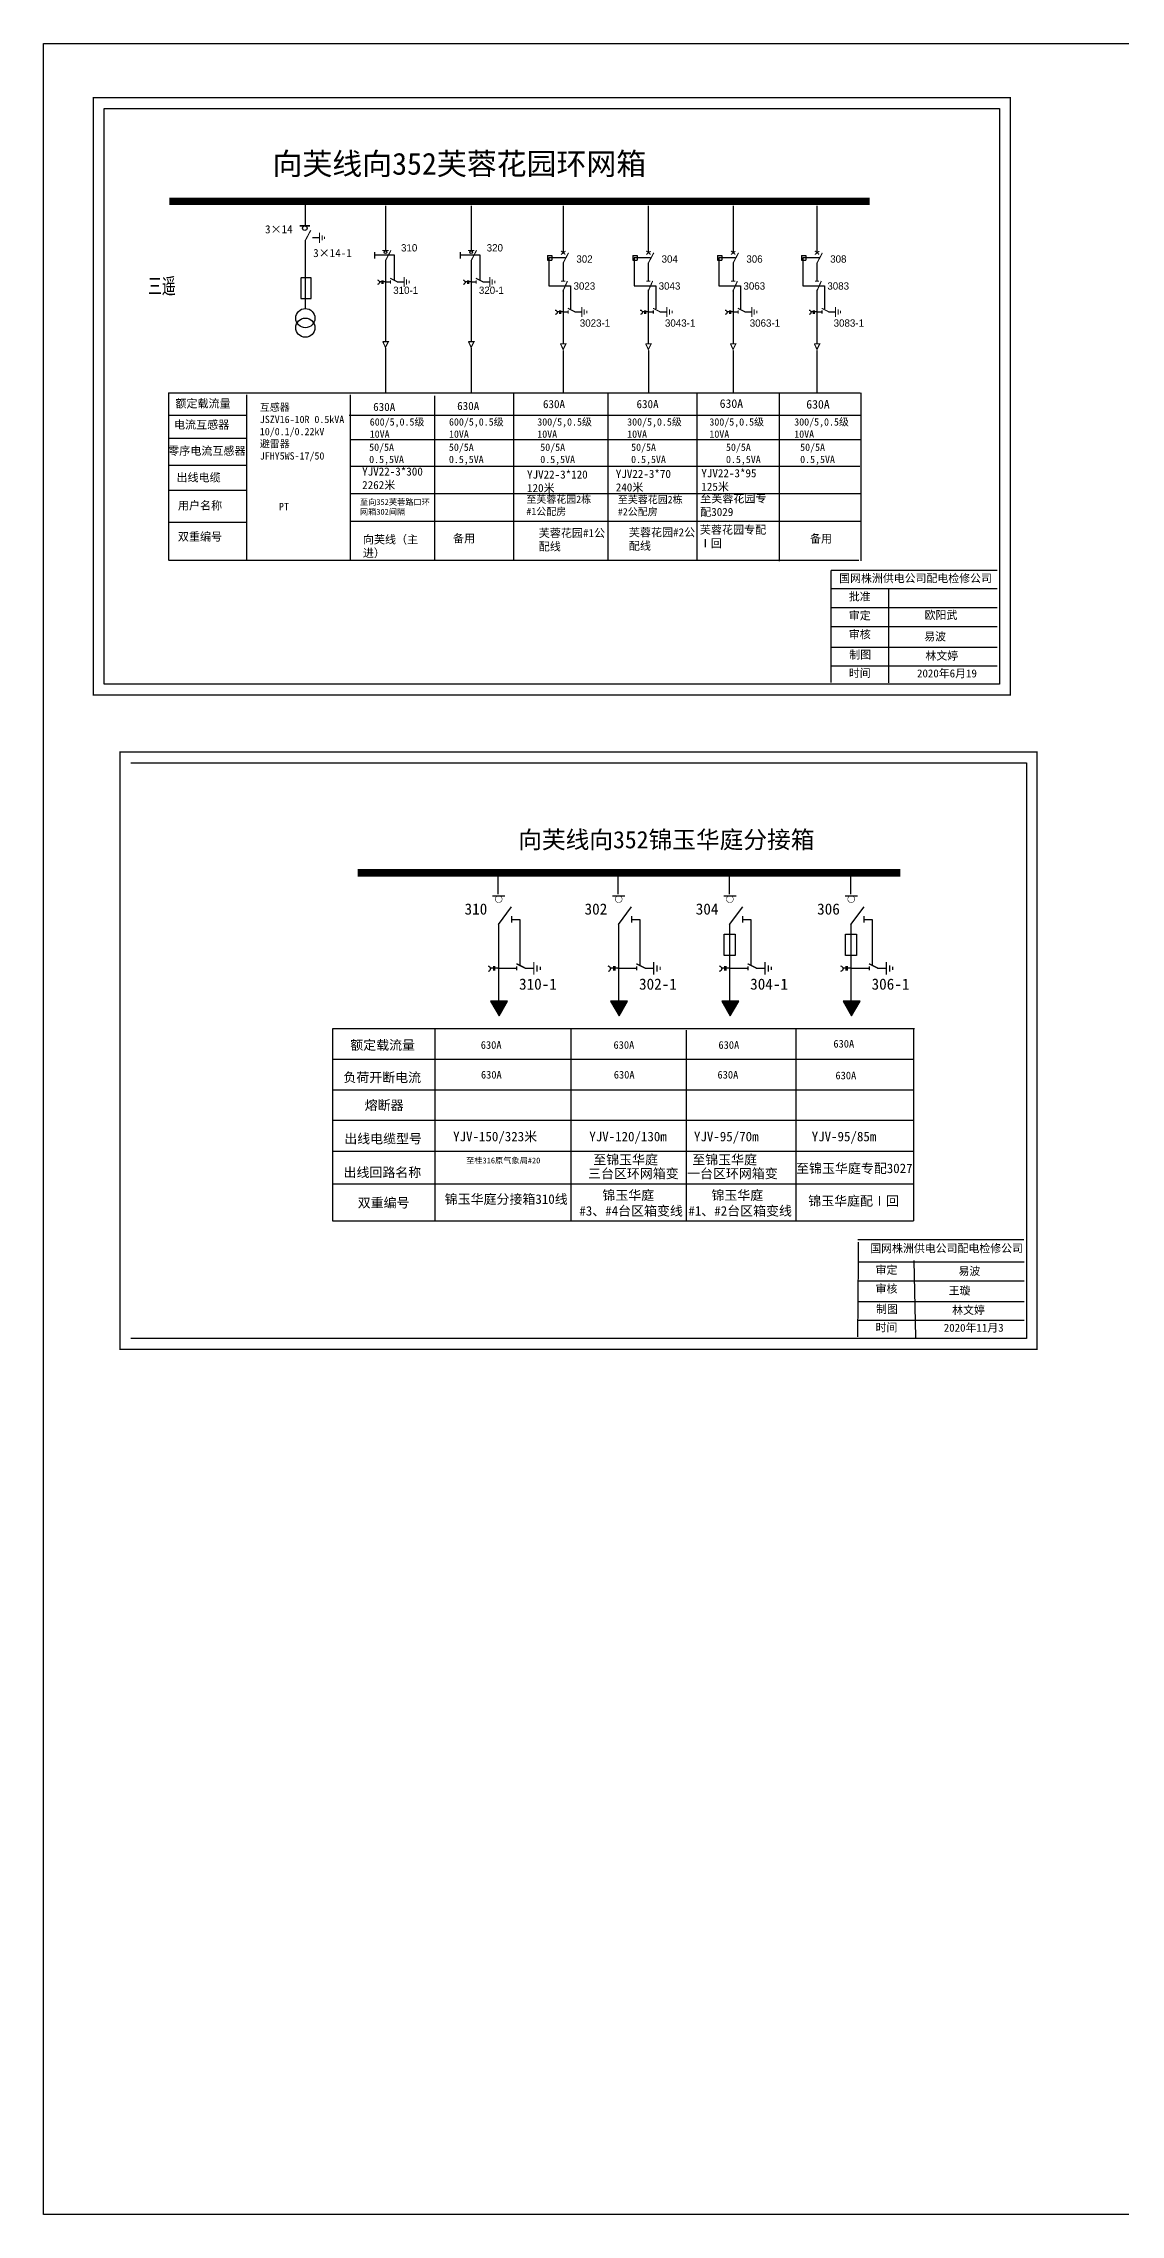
# Model space of a CAD drawing. Extents: x -706 to -286, y -185 to 112.
# Drawn here: x -705.8 to -558.4, y -184.6 to 112.4 of the extents above; entities that cross this region are included whole.
import ezdxf

# ---------------------------------------------------------------- set-up
doc = ezdxf.new("R2010")
doc.units = 0
doc.header["$LTSCALE"] = 0.774411
doc.linetypes.add('ACAD_ISO02W100', pattern=[15, 12, -3])
doc.linetypes.add('CENTER', pattern=[50.8, 31.75, -6.35, 6.35, -6.35])
doc.layers.get('0').update_dxf_attribs({"linetype": 'CONTINUOUS'})
for name, color, linetype in [('1', 7, 'CONTINUOUS'), ('2', 7, 'CONTINUOUS'), ('3', 7, 'CONTINUOUS')]:
    doc.layers.add(name, color=color, linetype=linetype)
doc.styles.add('HZ', font='simkai_0.ttf')
doc.styles.add('hztxt_txtstyle_0.00_0_0', font='simkai.ttf')
doc.styles.add('hztxt_txtstyle_1.80_0_0', font='', dxfattribs={"height": 1.8, "bigfont": 'hztxt.shx'})
doc.styles.add('hztxt_txtstyle_2.70_0_0', font='simkai.ttf', dxfattribs={"height": 2.7})
doc.styles.add('KaiTi_txtstyle_1.00_0_0', font='simkai.ttf', dxfattribs={"height": 1})
doc.styles.add('KaiTi_txtstyle_1.11_0_0', font='simkai.ttf', dxfattribs={"height": 1.109414})
doc.styles.add('SimSun_txtstyle_1.09_0_0', font='', dxfattribs={"height": 1.0944})
doc.styles.get("Standard").update_dxf_attribs({"font": '', "height": 2.5})
doc.styles.add('字体', font='', dxfattribs={"height": 2.5})
doc.styles.add('宋体', font='', dxfattribs={"width": 0.65})
doc.styles.add('宋体-方正超大字符集_txtstyle_1.00_0_0', font='SURSONG.TTF', dxfattribs={"height": 1})
doc.styles.get('hztxt_txtstyle_1.80_0_0').set_extended_font_data('hztxt')
doc.styles.get('SimSun_txtstyle_1.09_0_0').set_extended_font_data('SimSun')
doc.styles.get('Standard').set_extended_font_data('SimSun')
doc.styles.get('字体').set_extended_font_data('SimSun')
doc.styles.get('宋体').set_extended_font_data('SimSun')

# ---------------------------------------------------------------- blocks, each defined once
blk = doc.blocks.new('JD')
for points in [[(-2, 0.2), (-2, -0.2), (2, 0.2), (2, -0.2)], [(1, -1.2), (1, -0.8), (-1, -1.2), (-1, -0.8)], [(-0.5, -1.8), (-0.5, -2.2), (0.5, -1.8), (0.5, -2.2)]]:
    blk.add_trace(points)

msp = doc.modelspace()

# ---------------------------------------------------------------- hatches: boundary and pattern name
for points in [[(-643.46, -20.65), (-642.3, -18.63), (-644.63, -18.63)], [(-627.05, -20.65), (-625.88, -18.63), (-628.21, -18.63)], [(-611.83, -20.65), (-610.66, -18.63), (-613, -18.63)], [(-595.23, -20.65), (-594.06, -18.63), (-596.39, -18.63)]]:
    msp.add_hatch(color=256).paths.add_polyline_path(points)

# ---------------------------------------------------------------- linework, layer by layer
at = {"color": 0}
for p, q in [((-705.81, 112.39), (-285.81, 112.39)), ((-670, 90.78), (-670, 87.5)), ((-659.01, 90.18), (-659.01, 84.07)), ((-647.29, 90.18), (-647.29, 84.07)), ((-634.71, 90.15), (-634.71, 83.73)), ((-623.05, 90.15), (-623.05, 83.73)), ((-611.45, 90.15), (-611.45, 83.73)), ((-599.97, 90.15), (-599.97, 83.73)), ((-669.98, 85.46), (-669.98, 76.14)), ((-669, 85.83), (-668.06, 85.83)), ((-636.84, 83.39), (-636.24, 83.39)), ((-636.84, 83.39), (-636.84, 82.72)), ((-636.24, 83.39), (-636.24, 82.72)), ((-625.18, 83.39), (-624.58, 83.39)), ((-625.18, 83.39), (-625.18, 82.72)), ((-624.58, 83.39), (-624.58, 82.72)), ((-613.58, 83.39), (-612.98, 83.39)), ((-613.58, 83.39), (-613.58, 82.72)), ((-612.98, 83.39), (-612.98, 82.72)), ((-602.1, 83.39), (-601.51, 83.39)), ((-602.1, 83.39), (-602.1, 82.72)), ((-601.51, 83.39), (-601.51, 82.72)), ((-659.01, 82.71), (-659.01, 71.61)), ((-647.29, 82.71), (-647.29, 71.61)), ((-636.84, 82.72), (-636.24, 82.72)), ((-634.71, 82.37), (-634.71, 79.9)), ((-625.18, 82.72), (-624.58, 82.72)), ((-623.05, 82.37), (-623.05, 79.9)), ((-613.58, 82.72), (-612.98, 82.72)), ((-611.45, 82.37), (-611.45, 79.9)), ((-602.1, 82.72), (-601.51, 82.72)), ((-599.97, 82.37), (-599.97, 79.9)), ((-659.01, 79.76), (-658.32, 79.76)), ((-657.42, 79.78), (-656.48, 79.78)), ((-647.29, 79.76), (-646.6, 79.76)), ((-645.7, 79.78), (-644.76, 79.78)), ((-634.71, 78.66), (-634.71, 71.35)), ((-623.05, 78.66), (-623.05, 71.35)), ((-611.45, 78.66), (-611.45, 71.35)), ((-599.97, 78.66), (-599.97, 71.35)), ((-634.71, 75.66), (-634.02, 75.66)), ((-633.11, 75.68), (-632.17, 75.68)), ((-623.05, 75.66), (-622.36, 75.66)), ((-621.46, 75.68), (-620.51, 75.68)), ((-611.45, 75.66), (-610.76, 75.66)), ((-609.86, 75.68), (-608.92, 75.68)), ((-599.97, 75.66), (-599.28, 75.66)), ((-598.38, 75.68), (-597.44, 75.68)), ((-677.94, 61.51), (-688.64, 61.51)), ((-677.98, 58.36), (-688.68, 58.36)), ((-677.98, 54.64), (-688.68, 54.64)), ((-678.02, 51.25), (-688.72, 51.25)), ((-677.98, 46.84), (-688.68, 46.84))]:
    msp.add_line(p, q, dxfattribs=at)
for p, q in [((-705.81, -184.61), (-705.81, 112.39)), ((-643.58, -4.01), (-643.58, -0.55)), ((-627.16, -4.01), (-627.16, -0.55)), ((-611.94, -4.01), (-611.94, -0.55)), ((-595.34, -4.01), (-595.34, -0.55)), ((-644.35, -4.2), (-642.66, -4.2)), ((-627.93, -4.2), (-626.25, -4.2)), ((-612.72, -4.2), (-611.03, -4.2)), ((-596.12, -4.2), (-594.43, -4.2)), ((-643.55, -8.1), (-643.55, -19.56)), ((-641.78, -6.98), (-641.78, -7.86)), ((-641.76, -7.43), (-640.64, -7.43)), ((-640.64, -7.43), (-640.64, -13.73)), ((-627.13, -8.1), (-627.13, -19.56)), ((-625.36, -6.98), (-625.36, -7.86)), ((-625.34, -7.43), (-624.22, -7.43)), ((-624.22, -7.43), (-624.22, -13.73)), ((-611.92, -8.1), (-611.92, -19.56)), ((-610.15, -6.98), (-610.15, -7.86)), ((-610.13, -7.43), (-609, -7.43)), ((-609, -7.43), (-609, -13.73)), ((-595.32, -8.1), (-595.32, -19.56)), ((-593.54, -6.98), (-593.54, -7.86)), ((-593.52, -7.43), (-592.4, -7.43)), ((-592.4, -7.43), (-592.4, -13.73)), ((-643.62, -14.13), (-641.05, -14.13)), ((-639.91, -14.1), (-638.73, -14.1)), ((-627.2, -14.13), (-624.63, -14.13)), ((-623.49, -14.1), (-622.31, -14.1)), ((-611.98, -14.13), (-609.41, -14.13)), ((-608.28, -14.1), (-607.1, -14.1)), ((-595.38, -14.13), (-592.81, -14.13)), ((-591.67, -14.1), (-590.49, -14.1)), ((-666.26, -22.38), (-666.26, -48.67)), ((-652.24, -22.38), (-652.24, -48.67)), ((-633.63, -22.38), (-633.63, -48.67)), ((-617.86, -22.61), (-617.86, -48.67)), ((-602.88, -22.39), (-602.88, -48.67)), ((-586.74, -22.39), (-586.74, -48.67)), ((-285.81, -184.61), (-705.81, -184.61))]:
    msp.add_line(p, q)
at = {"color": 0, "linetype": 'ACAD_ISO02W100'}
for p, q in [((-634.41, 83.04), (-636.65, 83.04)), ((-636.65, 83.04), (-636.65, 79.23)), ((-622.75, 83.04), (-624.99, 83.04)), ((-624.99, 83.04), (-624.99, 79.23)), ((-611.15, 83.04), (-613.39, 83.04)), ((-613.39, 83.04), (-613.39, 79.23)), ((-599.67, 83.04), (-601.91, 83.04)), ((-601.91, 83.04), (-601.91, 79.23)), ((-636.65, 79.23), (-633.69, 79.23)), ((-633.69, 79.23), (-633.69, 76.09)), ((-624.99, 79.23), (-622.03, 79.23)), ((-622.03, 79.23), (-622.03, 76.09)), ((-613.39, 79.23), (-610.44, 79.23)), ((-610.44, 79.23), (-610.44, 76.09)), ((-601.91, 79.23), (-598.96, 79.23)), ((-598.96, 79.23), (-598.96, 76.09))]:
    msp.add_line(p, q, dxfattribs=at)
at = {"color": 0, "linetype": 'CENTER'}
for p, q in [((-659.01, 70.71), (-659.01, 64.57)), ((-647.29, 70.71), (-647.29, 64.57)), ((-634.7, 70.37), (-634.7, 64.61)), ((-623.04, 70.37), (-623.04, 64.61)), ((-611.45, 70.37), (-611.45, 64.61)), ((-599.97, 70.37), (-599.97, 64.61))]:
    msp.add_line(p, q, dxfattribs=at)
at = {"color": 0, "linetype": 'Continuous'}
for p, q in [((-688.71, 64.59), (-594.04, 64.59)), ((-688.66, 41.64), (-688.66, 64.59)), ((-678.04, 64.34), (-678.04, 41.65)), ((-663.83, 64.34), (-663.83, 41.65)), ((-652.31, 64.19), (-652.31, 41.66)), ((-641.48, 64.54), (-641.48, 41.65)), ((-628.59, 64.54), (-628.59, 41.65)), ((-616.39, 64.53), (-616.39, 41.63)), ((-605.12, 64.45), (-605.12, 41.56)), ((-593.99, 64.57), (-593.99, 41.63)), ((-664, 61.52), (-594.01, 61.52)), ((-663.83, 58.23), (-593.99, 58.23)), ((-663.83, 54.55), (-594.1, 54.55)), ((-663.83, 50.82), (-593.91, 50.82)), ((-663.83, 47.02), (-594.01, 47.02)), ((-594.25, 41.64), (-688.59, 41.64)), ((-598.05, 37.84), (-575.3, 37.84)), ((-590.16, 37.84), (-590.16, 24.9)), ((-598.05, 35.24), (-575.3, 35.24)), ((-598.05, 32.65), (-575.3, 32.65)), ((-598.05, 29.82), (-575.3, 29.82)), ((-598.05, 27.23), (-575.3, 27.23)), ((-594.39, -54.27), (-571.64, -54.27)), ((-586.73, -54.1), (-586.49, -64.61)), ((-594.39, -56.86), (-571.64, -56.86)), ((-594.39, -59.69), (-571.64, -59.69)), ((-594.39, -62.28), (-571.64, -62.28))]:
    msp.add_line(p, q, dxfattribs=at)
at = {"linetype": 'Continuous'}
for p, q in [((-666.2, -22.37), (-586.62, -22.37)), ((-666.26, -26.56), (-651.33, -26.56)), ((-651.33, -26.56), (-586.74, -26.56)), ((-666.26, -30.74), (-639.75, -30.74)), ((-639.93, -30.74), (-586.74, -30.74)), ((-666.26, -34.92), (-586.74, -34.92)), ((-666.26, -39.15), (-586.74, -39.15)), ((-666.26, -43.61), (-586.74, -43.61)), ((-666.26, -48.67), (-586.74, -48.67))]:
    msp.add_line(p, q, dxfattribs=at)
at = {"color": 0, "linetype": 'Continuous', "const_width": 0.182}
for points in [[(-698.99, 104.97), (-573.51, 104.97), (-573.51, 23.26), (-698.99, 23.26)], [(-695.33, 15.45), (-569.85, 15.45), (-569.85, -66.25), (-695.33, -66.25)]]:
    msp.add_lwpolyline(points, close=True, dxfattribs=at)
at = {"color": 0, "linetype": 'Continuous'}
msp.add_lwpolyline([(-697.52, 103.49), (-574.99, 103.49), (-574.99, 24.74), (-697.52, 24.74)], close=True, dxfattribs=at)
at = {"color": 0}
for points, const_width in [([(-688.59, 90.78), (-592.74, 90.78)], 0.998), ([(-670.75, 87.45), (-669.35, 87.45)], 0.238), ([(-669.98, 85.42), (-669.23, 86.84)], 0.15), ([(-659.45, 84.05), (-658.57, 84.05)], 0.15), ([(-659.01, 82.67), (-658.26, 84.09)], 0.15), ([(-647.74, 84.05), (-646.85, 84.05)], 0.15), ([(-647.29, 82.67), (-646.55, 84.09)], 0.15), ([(-634.99, 83.51), (-634.38, 83.97)], 0.15), ([(-634.99, 84.01), (-634.4, 83.52)], 0.15), ([(-634.71, 82.33), (-633.96, 83.75)], 0.15), ([(-623.33, 83.51), (-622.73, 83.97)], 0.15), ([(-623.33, 84.01), (-622.74, 83.52)], 0.15), ([(-623.05, 82.33), (-622.3, 83.75)], 0.15), ([(-611.73, 84.01), (-611.14, 83.52)], 0.15), ([(-611.74, 83.51), (-611.13, 83.97)], 0.15), ([(-611.45, 82.33), (-610.7, 83.75)], 0.15), ([(-600.25, 84.01), (-599.67, 83.52)], 0.15), ([(-600.26, 83.51), (-599.65, 83.97)], 0.15), ([(-599.97, 82.33), (-599.23, 83.75)], 0.15), ([(-658.36, 80.26), (-657.36, 79.76)], 0.15), ([(-646.64, 80.26), (-645.64, 79.76)], 0.15), ([(-658.32, 79.99), (-658.32, 79.53)], 0.15), ([(-646.6, 79.99), (-646.6, 79.53)], 0.15), ([(-634.98, 79.86), (-634.42, 79.86)], 0.15), ([(-634.74, 78.47), (-634.11, 79.89)], 0.15), ([(-623.32, 79.86), (-622.76, 79.86)], 0.15), ([(-623.08, 78.47), (-622.45, 79.89)], 0.15), ([(-611.72, 79.86), (-611.16, 79.86)], 0.15), ([(-611.48, 78.47), (-610.85, 79.89)], 0.15), ([(-600.24, 79.86), (-599.69, 79.86)], 0.15), ([(-600, 78.47), (-599.37, 79.89)], 0.15), ([(-634.05, 76.16), (-633.06, 75.66)], 0.15), ([(-634.02, 75.89), (-634.02, 75.43)], 0.15), ([(-622.4, 76.16), (-621.4, 75.66)], 0.15), ([(-622.36, 75.89), (-622.36, 75.43)], 0.15), ([(-610.8, 76.16), (-609.8, 75.66)], 0.15), ([(-610.76, 75.89), (-610.76, 75.43)], 0.15), ([(-599.32, 76.16), (-598.32, 75.66)], 0.15), ([(-599.28, 75.89), (-599.28, 75.43)], 0.15), ([(-659.38, 71.59), (-658.62, 71.59), (-659.01, 70.81), (-659.37, 71.6)], 0.15), ([(-647.66, 71.59), (-646.9, 71.59), (-647.29, 70.81), (-647.65, 71.6)], 0.15), ([(-635.07, 71.31), (-634.31, 71.31), (-634.7, 70.53), (-635.07, 71.32)], 0.15), ([(-623.42, 71.31), (-622.65, 71.31), (-623.04, 70.53), (-623.41, 71.32)], 0.15), ([(-611.82, 71.31), (-611.06, 71.31), (-611.45, 70.53), (-611.81, 71.32)], 0.15), ([(-600.34, 71.31), (-599.58, 71.31), (-599.97, 70.53), (-600.33, 71.32)], 0.15)]:
    msp.add_lwpolyline(points, dxfattribs=dict(at, const_width=const_width))
for points in [[(-660.52, 83.83), (-660.52, 82.99)], [(-648.8, 83.83), (-648.8, 82.99)], [(-670.57, 80.3), (-670.57, 77.5), (-669.19, 77.5), (-669.19, 80.33), (-670.57, 80.33)], [(-659.52, 79.77), (-659.83, 79.77)], [(-659.52, 79.98), (-659.52, 79.52)], [(-659.38, 79.98), (-659.38, 79.52)], [(-659.01, 79.77), (-659.38, 79.77)], [(-647.8, 79.77), (-648.11, 79.77)], [(-647.8, 79.98), (-647.8, 79.52)], [(-647.66, 79.98), (-647.66, 79.52)], [(-647.3, 79.77), (-647.66, 79.77)], [(-635.21, 75.66), (-635.53, 75.66)], [(-635.21, 75.87), (-635.21, 75.42)], [(-635.07, 75.87), (-635.07, 75.42)], [(-634.71, 75.66), (-635.07, 75.66)], [(-623.55, 75.66), (-623.87, 75.66)], [(-623.55, 75.87), (-623.55, 75.42)], [(-623.41, 75.87), (-623.41, 75.42)], [(-623.05, 75.66), (-623.41, 75.66)], [(-611.95, 75.66), (-612.27, 75.66)], [(-611.95, 75.87), (-611.95, 75.42)], [(-611.81, 75.87), (-611.81, 75.42)], [(-611.45, 75.66), (-611.81, 75.66)], [(-600.48, 75.66), (-600.79, 75.66)], [(-600.48, 75.87), (-600.48, 75.42)], [(-600.34, 75.87), (-600.34, 75.42)], [(-599.98, 75.66), (-600.34, 75.66)]]:
    msp.add_lwpolyline(points, dxfattribs=at)
at = {"color": 0, "linetype": 'ACAD_ISO02W100'}
for points in [[(-657.79, 80), (-657.79, 83.41), (-660.52, 83.41)], [(-646.07, 80), (-646.07, 83.41), (-648.8, 83.41)]]:
    msp.add_lwpolyline(points, dxfattribs=at)
at = {"color": 0}
for points in [[(-660.1, 80.03, -0.877934), (-660.09, 79.42)], [(-648.38, 80.03, -0.877934), (-648.37, 79.42)], [(-635.79, 75.92, -0.877934), (-635.78, 75.31)], [(-624.14, 75.92, -0.877934), (-624.12, 75.31)], [(-612.54, 75.92, -0.877934), (-612.53, 75.31)], [(-601.06, 75.92, -0.877934), (-601.05, 75.31)]]:
    msp.add_lwpolyline(points, format="xyb", dxfattribs=at)
at = {"color": 0, "linetype": 'Continuous', "const_width": 0.182}
for points in [[(-598.05, 40.31), (-598.07, 24.95)], [(-598.05, 40.31), (-575.3, 40.31)], [(-594.29, -51.59), (-594.4, -64.57)], [(-594.39, -51.25), (-571.64, -51.25)]]:
    msp.add_lwpolyline(points, dxfattribs=at)
at = {"color": 0, "linetype": 'Continuous'}
msp.add_lwpolyline([(-693.85, 13.98), (-571.32, 13.98), (-571.32, -64.77), (-693.85, -64.77)], dxfattribs=at)
for points, const_width in [([(-662.83, -1.06), (-588.55, -1.06)], 1.03), ([(-644.35, -4.2), (-642.66, -4.2)], 0.144), ([(-627.93, -4.2), (-626.25, -4.2)], 0.144), ([(-612.72, -4.2), (-611.03, -4.2)], 0.144), ([(-596.12, -4.2), (-594.43, -4.2)], 0.144), ([(-641.09, -13.5), (-639.84, -14.13)], 0.188), ([(-641.05, -13.84), (-641.05, -14.42)], 0.188), ([(-624.68, -13.5), (-623.42, -14.13)], 0.188), ([(-624.63, -13.84), (-624.63, -14.42)], 0.188), ([(-609.46, -13.5), (-608.21, -14.13)], 0.188), ([(-609.41, -13.84), (-609.41, -14.42)], 0.188), ([(-592.86, -13.5), (-591.6, -14.13)], 0.188), ([(-592.81, -13.84), (-592.81, -14.42)], 0.188)]:
    msp.add_lwpolyline(points, dxfattribs=dict(const_width=const_width))
at = {"const_width": 0.0718}
for points in [[(-643.98, -4.67, 1), (-643.05, -4.67, 1)], [(-627.56, -4.67, 1), (-626.63, -4.67, 1)], [(-612.35, -4.67, 1), (-611.42, -4.67, 1)], [(-595.75, -4.67, 1), (-594.81, -4.67, 1)]]:
    msp.add_lwpolyline(points, format="xyb", close=True, dxfattribs=at)
for points in [[(-612.69, -9.46), (-611.17, -9.46), (-611.17, -12.39), (-612.69, -12.39)], [(-596.06, -9.46), (-594.55, -9.46), (-594.55, -12.39), (-596.06, -12.39)], [(-643.46, -20.65), (-642.3, -18.63), (-644.63, -18.63)], [(-627.05, -20.65), (-625.88, -18.63), (-628.21, -18.63)], [(-611.83, -20.65), (-610.66, -18.63), (-613, -18.63)], [(-595.23, -20.65), (-594.06, -18.63), (-596.39, -18.63)]]:
    msp.add_lwpolyline(points, close=True)
for points in [[(-644.98, -13.8, -0.877934), (-644.97, -14.56)], [(-628.56, -13.8, -0.877934), (-628.55, -14.56)], [(-613.35, -13.8, -0.877934), (-613.33, -14.56)], [(-596.74, -13.8, -0.877934), (-596.73, -14.56)]]:
    msp.add_lwpolyline(points, format="xyb")
for points in [[(-644.25, -14.12), (-644.64, -14.12)], [(-644.25, -13.85), (-644.25, -14.43)], [(-644.07, -13.85), (-644.07, -14.43)], [(-643.62, -14.12), (-644.07, -14.12)], [(-627.83, -14.12), (-628.23, -14.12)], [(-627.83, -13.85), (-627.83, -14.43)], [(-627.65, -13.85), (-627.65, -14.43)], [(-627.2, -14.12), (-627.65, -14.12)], [(-612.61, -14.12), (-613.01, -14.12)], [(-612.61, -13.85), (-612.61, -14.43)], [(-612.44, -13.85), (-612.44, -14.43)], [(-611.98, -14.12), (-612.44, -14.12)], [(-596.01, -14.12), (-596.41, -14.12)], [(-596.01, -13.85), (-596.01, -14.43)], [(-595.83, -13.85), (-595.83, -14.43)], [(-595.38, -14.12), (-595.83, -14.12)]]:
    msp.add_lwpolyline(points)
at = {"color": 0}
for centre, radius in [((-670.05, 87.12), 0.305), ((-659.01, 83.84), 0.192), ((-647.29, 83.84), 0.192)]:
    msp.add_circle(centre, radius, dxfattribs=at)
at = {"layer": '1'}
for points in [[(-644.98, -13.79, -0.877934), (-644.97, -14.55)], [(-628.57, -13.79, -0.877934), (-628.55, -14.55)], [(-613.35, -13.79, -0.877934), (-613.33, -14.55)], [(-596.75, -13.79, -0.877934), (-596.73, -14.55)]]:
    msp.add_lwpolyline(points, format="xyb", dxfattribs=at)
at = {"layer": '2'}
for p, q in [((-643.56, -8.12), (-641.75, -5.7)), ((-627.14, -8.12), (-625.33, -5.7)), ((-611.93, -8.12), (-610.11, -5.7)), ((-595.32, -8.12), (-593.51, -5.7))]:
    msp.add_line(p, q, dxfattribs=at)
at = {"layer": '2', "color": 0}
for centre in [(-669.97, 74.81), (-669.97, 73.5)]:
    msp.add_circle(centre, 1.31, dxfattribs=at)

# ---------------------------------------------------------------- block references
at = {"color": 0, "xscale": 0.3494655254594932, "yscale": 0.3494655254594932, "zscale": 0.3494655254595134, "rotation": 90}
for p in [(-668.04, 85.8), (-656.47, 79.75), (-644.75, 79.75), (-632.16, 75.65), (-620.5, 75.65), (-608.9, 75.65), (-597.43, 75.65)]:
    msp.add_blockref('JD', p, dxfattribs=at)
at = {"xscale": 0.438941511784416, "yscale": 0.438941511784416, "zscale": 0.4389415118622388, "rotation": 90}
for p in [(-638.71, -14.14), (-622.3, -14.14), (-607.08, -14.14), (-590.48, -14.14)]:
    msp.add_blockref('JD', p, dxfattribs=at)

# ---------------------------------------------------------------- texts
at = {"color": 0, "linetype": 'Continuous', "style": 'hztxt_txtstyle_2.70_0_0'}
for s, p in [('3×14', (-675.49, 86.41)), ('3×14-1', (-668.9, 83.16))]:
    msp.add_text(s, height=1.109, dxfattribs=at).set_placement(p)
at = {"color": 0, "style": 'hztxt_txtstyle_1.80_0_0'}
for s, p in [('310', (-656.88, 83.93)), ('320', (-645.16, 83.93)), ('302', (-632.89, 82.4)), ('304', (-621.23, 82.4)), ('306', (-609.63, 82.4)), ('308', (-598.16, 82.4)), ('310-1', (-657.95, 78.12)), ('320-1', (-646.23, 78.12)), ('3023', (-633.28, 78.71)), ('3043', (-621.63, 78.71)), ('3063', (-610.03, 78.71)), ('3083', (-598.55, 78.71)), ('3023-1', (-632.42, 73.64)), ('3043-1', (-620.77, 73.64)), ('3063-1', (-609.17, 73.64)), ('3083-1', (-597.69, 73.64))]:
    msp.add_text(s, height=0.998, dxfattribs=at).set_placement(p)
at = {"style": 'HZ'}
for s, height, p in [('向芙线向352锦玉华庭分接箱', 2.3786, (-640.85, 2.28)), ('额定载流量', 1.299, (-663.83, -25.27)), ('负荷开断电流', 1.299, (-664.77, -29.7)), ('熔断器', 1.299, (-661.85, -33.5)), ('出线电缆型号', 1.299, (-664.65, -38.08)), ('YJV-150/323米', 1.2986, (-649.75, -37.79)), ('YJV-120/130m', 1.2986, (-631.12, -37.79)), ('YJV-95/70m', 1.299, (-616.8, -37.79)), ('YJV-95/85m', 1.299, (-600.69, -37.79)), ('出线回路名称', 1.299, (-664.75, -42.69)), ('三台区环网箱变', 1.299, (-631.29, -42.85)), ('至锦玉华庭', 1.299, (-630.58, -40.95)), ('一台区环网箱变', 1.299, (-617.74, -42.85)), ('至锦玉华庭', 1.299, (-617.03, -40.95)), ('至锦玉华庭专配3027', 1.2986, (-602.82, -42.14)), ('锦玉华庭', 1.299, (-629.33, -45.82)), ('锦玉华庭', 1.299, (-614.41, -45.82)), ('双重编号', 1.299, (-662.81, -46.85)), ('锦玉华庭分接箱310线', 1.2986, (-650.9, -46.35)), ('#3、#4台区箱变线', 1.299, (-632.48, -47.96)), ('#1、#2台区箱变线', 1.299, (-617.56, -47.96)), ('锦玉华庭配Ⅰ回', 1.299, (-601.16, -46.59))]:
    msp.add_text(s, height=height, dxfattribs=at).set_placement(p)
for s, height, p in [('310', 1.523, (-648.19, -6.78)), ('302', 1.523, (-631.77, -6.78)), ('304', 1.523, (-616.56, -6.78)), ('306', 1.523, (-599.95, -6.78)), ('310-1', 1.523, (-640.74, -17.05)), ('302-1', 1.523, (-624.32, -17.05)), ('304-1', 1.523, (-609.11, -17.05)), ('306-1', 1.523, (-592.5, -17.05)), ('630A', 1.045, (-645.97, -25.14)), ('630A', 1.045, (-627.81, -25.14)), ('630A', 1.045, (-613.45, -25.14)), ('630A', 1.045, (-597.72, -24.97)), ('630A', 1.045, (-645.95, -29.21)), ('630A', 1.045, (-627.77, -29.21)), ('630A', 1.045, (-613.58, -29.21)), ('630A', 1.045, (-597.44, -29.31))]:
    msp.add_text(s, height=height).set_placement(p)
at = {"color": 0, "linetype": 'Continuous', "attachment_point": 1}
for s, insert, char_height, width, style in [('向芙线向352芙蓉花园环网箱', (-674.47, 97.43), 3, 90.5642, '字体'), ('{\\fSimSun|b0|i0|c134|p2;额定载流量}', (-687.76, 63.68), 1.1094, 17.8852, 'hztxt_txtstyle_2.70_0_0'), ('\\A1;{\\fSimSun|b0|i0|c134|p2;互感器\\PJSZV16-10R 0.5kVA\\P10/0.1/0.22kV\\P避雷器\\PJFHY5WS-17/50}', (-676.2, 63.12), 0.9985, 18.4113, 'hztxt_txtstyle_2.70_0_0'), ('{\\fSimSun|b0|i0|c134|p2;630A}', (-660.69, 63.22), 1.1094, 17.8852, 'hztxt_txtstyle_2.70_0_0'), ('{\\fSimSun|b0|i0|c134|p2;630A}', (-649.2, 63.35), 1.1094, 17.8852, 'hztxt_txtstyle_2.70_0_0'), ('{\\fSimSun|b0|i0|c134|p2;630A}', (-637.46, 63.61), 1.1094, 17.8852, 'hztxt_txtstyle_2.70_0_0'), ('{\\fSimSun|b0|i0|c134|p2;630A}', (-624.66, 63.61), 1.1094, 17.8852, 'hztxt_txtstyle_2.70_0_0'), ('{\\fSimSun|b0|i0|c134|p2;630A}', (-613.28, 63.71), 1.1757, 9.454, 'hztxt_txtstyle_0.00_0_0'), ('{\\fSimSun|b0|i0|c134|p2;630A}', (-601.43, 63.61), 1.1757, 9.454, 'hztxt_txtstyle_0.00_0_0'), ('{\\fSimSun|b0|i0|c134|p2;电流互感器}', (-687.95, 60.79), 1.1094, 17.8852, 'hztxt_txtstyle_2.70_0_0'), ('\\A1;{\\fSimSun|b0|i0|c134|p2;600/5,0.5级\\P10VA}', (-661.16, 61.11), 0.9985, 18.4113, 'hztxt_txtstyle_2.70_0_0'), ('\\A1;{\\fSimSun|b0|i0|c134|p2;600/5,0.5级\\P10VA}', (-650.32, 61.11), 0.9985, 18.4113, 'hztxt_txtstyle_2.70_0_0'), ('\\A1;{\\fSimSun|b0|i0|c134|p2;300/5,0.5级\\P10VA}', (-638.24, 61.11), 0.9985, 18.4113, 'hztxt_txtstyle_2.70_0_0'), ('\\A1;{\\fSimSun|b0|i0|c134|p2;300/5,0.5级\\P10VA}', (-625.94, 61.11), 0.9985, 18.4113, 'hztxt_txtstyle_2.70_0_0'), ('\\A1;{\\fSimSun|b0|i0|c134|p2;300/5,0.5级\\P10VA}', (-614.69, 61.11), 0.9985, 18.4113, 'hztxt_txtstyle_2.70_0_0'), ('\\A1;{\\fSimSun|b0|i0|c134|p2;300/5,0.5级\\P10VA}', (-603.08, 61.11), 0.9985, 18.4113, 'hztxt_txtstyle_2.70_0_0'), ('{\\fSimSun|b0|i0|c134|p2;零序电流互感器}', (-688.74, 57.21), 1.1094, 17.8852, 'hztxt_txtstyle_2.70_0_0'), ('{\\fSimSun|b0|i0|c134|p2;50/5A\\P0.5,5VA}', (-661.24, 57.65), 0.9985, 17.8852, 'hztxt_txtstyle_2.70_0_0'), ('{\\fSimSun|b0|i0|c134|p2;50/5A\\P0.5,5VA}', (-650.33, 57.65), 0.9985, 17.8852, 'hztxt_txtstyle_2.70_0_0'), ('{\\fSimSun|b0|i0|c134|p2;50/5A\\P0.5,5VA}', (-637.83, 57.65), 0.9985, 17.8852, 'hztxt_txtstyle_2.70_0_0'), ('{\\fSimSun|b0|i0|c134|p2;50/5A\\P0.5,5VA}', (-625.4, 57.65), 0.9985, 17.8852, 'hztxt_txtstyle_2.70_0_0'), ('{\\fSimSun|b0|i0|c134|p2;50/5A\\P0.5,5VA}', (-612.42, 57.65), 0.9985, 17.8852, 'hztxt_txtstyle_2.70_0_0'), ('{\\fSimSun|b0|i0|c134|p2;50/5A\\P0.5,5VA}', (-602.27, 57.65), 0.9985, 17.8852, 'hztxt_txtstyle_2.70_0_0'), ('{\\fSimSun|b0|i0|c134|p2;出线电缆}', (-687.61, 53.57), 1.1094, 17.8852, 'hztxt_txtstyle_2.70_0_0'), ('{\\fSimSun|b0|i0|c134|p2;YJV22-3*300\\P2262米}', (-662.2, 54.38), 1.1094, 17.8852, 'hztxt_txtstyle_2.70_0_0'), ('{\\fSimSun|b0|i0|c134|p2;YJV22-3*95\\P125米}', (-615.79, 54.15), 1.1094, 17.8852, 'hztxt_txtstyle_2.70_0_0'), ('{\\fSimSun|b0|i0|c134|p2;至芙蓉花园专配3029}', (-615.95, 50.7), 1.1094, 9.6036, 'hztxt_txtstyle_2.70_0_0'), ('{\\fSimSun|b0|i0|c134|p2;用户名称}', (-687.41, 49.73), 1.1094, 17.8852, 'hztxt_txtstyle_2.70_0_0'), ('{\\fSimSun|b0|i0|c134|p2;PT}', (-673.59, 49.53), 1.0024, 7.7986, 'hztxt_txtstyle_0.00_0_0'), ('{\\fSimSun|b0|i0|c134|p2;至向352芙蓉路口环网箱302间隔}', (-662.5, 50.05), 0.8, 9.6036, 'hztxt_txtstyle_2.70_0_0'), ('{\\fSimSun|b0|i0|c134|p2;双重编号}', (-687.41, 45.47), 1.1094, 17.8852, 'hztxt_txtstyle_2.70_0_0'), ('{\\fSimSun|b0|i0|c134|p2;向芙线（主进）}', (-662.11, 45.08), 1.1094, 9.6036, 'hztxt_txtstyle_2.70_0_0'), ('{\\fSimSun|b0|i0|c134|p2;备用}', (-649.77, 45.22), 1.1094, 9.6036, 'hztxt_txtstyle_2.70_0_0'), ('{\\fSimSun|b0|i0|c134|p2;芙蓉花园专配Ⅰ回}', (-616, 46.42), 1.1094, 9.6036, 'hztxt_txtstyle_2.70_0_0'), ('{\\fSimSun|b0|i0|c134|p2;备用}', (-600.93, 45.2), 1.1094, 9.6036, 'hztxt_txtstyle_2.70_0_0'), ('国网株洲供电公司配电检修公司', (-596.93, 39.77), 1.0944, 29.9201, '字体'), ('{\\fKaiTi_GB2312|b0|i0|c134|p49;批准}', (-595.61, 37.27), 1.0944, 8.5588, '字体'), ('\\f\uffbfﾬￌﾣﾤ_GB2312|b0|i0|c134|p49;审定', (-595.61, 34.67), 1.0944, 8.5588, '字体'), ('欧阳武', (-585.24, 34.74), 1.094, 8.5588, '字体'), ('\\f\uffbfﾬￌﾣﾤ_GB2312|b0|i0|c134|p49;审核', (-595.61, 32.1), 1.0944, 8.5588, '字体'), ('易波', (-585.3, 31.8), 1.094, 8.5588, '字体'), ('\\f\uffbfﾬￌﾣﾤ_GB2312|b0|i0|c134|p49;制图', (-595.55, 29.32), 1.0944, 8.5588, '字体'), ('\\f\uffbfﾬￌﾣﾤ_GB2312|b0|i0|c134|p49;时间', (-595.61, 26.81), 1.0944, 8.5588, '字体'), ('{\\fSimSun|b0|i0|c134|p2;至桂316原气象局#20}', (-647.97, -40.02), 0.8, 9.6036, 'hztxt_txtstyle_2.70_0_0'), ('国网株洲供电公司配电检修公司', (-592.68, -51.89), 1.0944, 29.9201, '字体'), ('\\f\uffbfﾬￌﾣﾤ_GB2312|b0|i0|c134|p49;审定', (-591.95, -54.84), 1.0944, 8.5588, '字体'), ('易波', (-580.61, -55), 1.094, 8.5588, '字体'), ('\\f\uffbfﾬￌﾣﾤ_GB2312|b0|i0|c134|p49;审核', (-591.95, -57.42), 1.0944, 8.5588, '字体'), ('王璇', (-581.95, -57.66), 1.094, 8.5588, '字体'), ('\\f\uffbfﾬￌﾣﾤ_GB2312|b0|i0|c134|p49;制图', (-591.89, -60.2), 1.0944, 8.5588, '字体'), ('林文婷', (-581.47, -60.34), 1.094, 8.5588, '字体'), ('\\f\uffbfﾬￌﾣﾤ_GB2312|b0|i0|c134|p49;时间', (-591.95, -62.71), 1.0944, 8.5588, '字体'), ('2020年11月3', (-582.62, -62.75), 1.094, 16.0081, '字体')]:
    msp.add_mtext(s, dxfattribs=dict(at, insert=insert, char_height=char_height, width=width, style=style))
at = {"color": 7, "linetype": 'Continuous', "attachment_point": 1}
for s, insert, char_height, width, style in [('{\\fSimSun|b0|i0|c134|p2;YJV22-3*120\\P120米}', (-639.64, 53.97), 1.1094, 17.8852, 'KaiTi_txtstyle_1.11_0_0'), ('{\\fSimSun|b0|i0|c134|p2;YJV22-3*70\\P240米}', (-627.5, 54.06), 1.1094, 17.8852, 'KaiTi_txtstyle_1.11_0_0'), ('{\\fSimSun|b0|i0|c134|p2;至芙蓉花园2栋#1公配房}', (-639.73, 50.53), 1, 9.6036, '宋体-方正超大字符集_txtstyle_1.00_0_0'), ('{\\fSimSun|b0|i0|c134|p2;至芙蓉花园2栋#2公配房}', (-627.22, 50.49), 1, 9.6036, 'KaiTi_txtstyle_1.00_0_0'), ('{\\fSimSun|b0|i0|c134|p2;芙蓉花园#1公配线}', (-638.04, 45.97), 1.1094, 9.6036, 'KaiTi_txtstyle_1.11_0_0'), ('{\\fSimSun|b0|i0|c134|p2;芙蓉花园#2公配线}', (-625.71, 46.06), 1.1094, 9.6036, 'KaiTi_txtstyle_1.11_0_0'), ('2020年6月19', (-586.28, 26.76), 1.094, 16.0081, 'SimSun_txtstyle_1.09_0_0'), ('林文婷', (-585.13, 29.17), 1.094, 8.5588, 'SimSun_txtstyle_1.09_0_0')]:
    msp.add_mtext(s, dxfattribs=dict(at, insert=insert, char_height=char_height, width=width, style=style))
at = {"layer": '3', "color": 0, "style": '宋体', "width": 0.65}
msp.add_text('三遥', height=2.143, dxfattribs=at).set_placement((-691.51, 78.14, -0.03))

doc.saveas('drawing.dxf')
